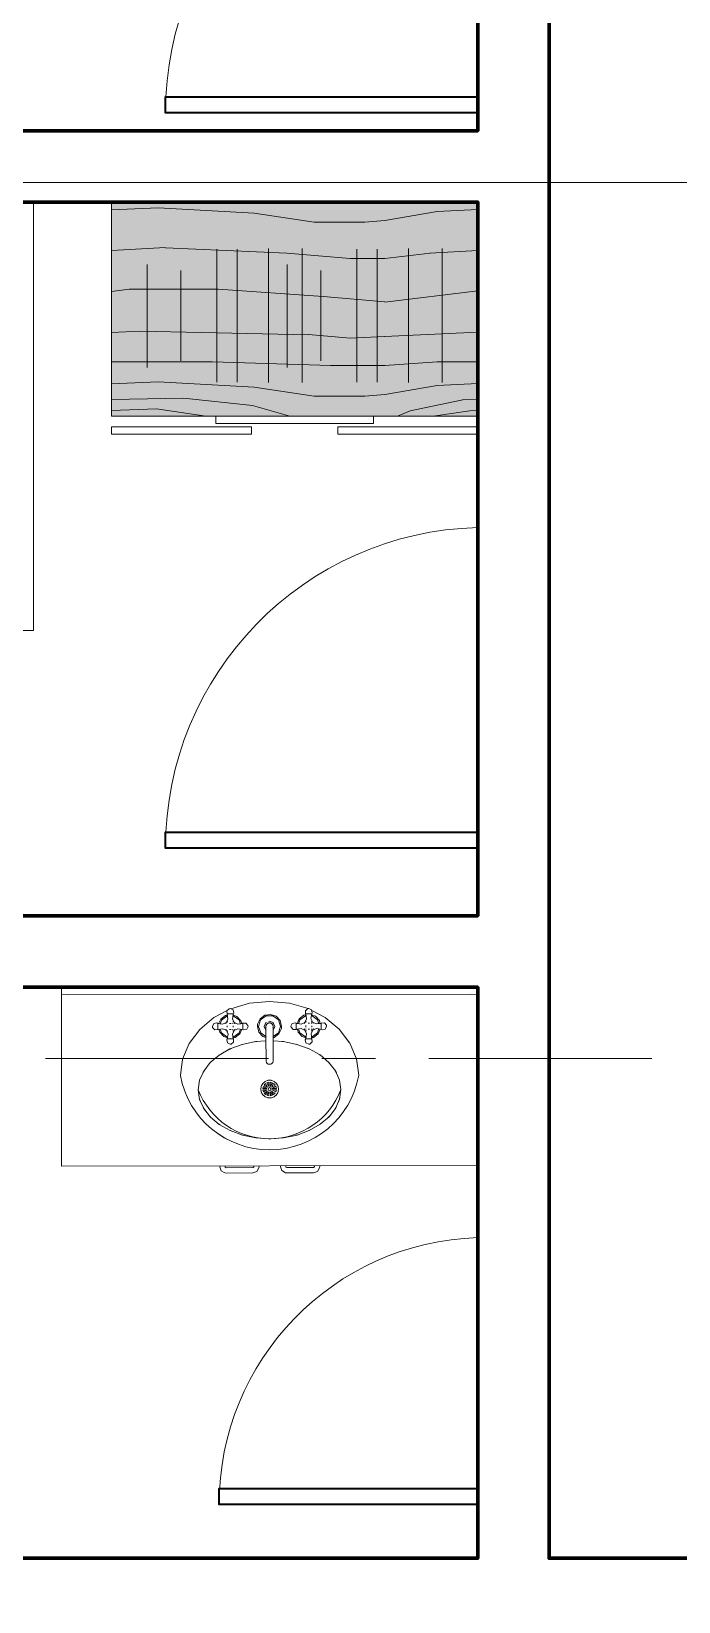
# Model space of a CAD drawing. Header units: millimetres. Extents: x 4711 to 63961, y 15357 to 39432.
# Drawn here: x 22280 to 24094, y 28223 to 32623 of the extents above; entities that cross this region are included whole.
import ezdxf

# ---------------------------------------------------------------- set-up
doc = ezdxf.new("R2010")
doc.units = ezdxf.units.MM
for name, color, linetype in [('A-SANITARY', 50, 'Continuous'), ('A-WALL', 240, 'Continuous'), ('Grid', 210, 'Continuous'), ('WINDOW-Doorr', 42, 'Continuous')]:
    doc.layers.add(name, color=color, linetype=linetype)

msp = doc.modelspace()

# ---------------------------------------------------------------- hatches: boundary and pattern name
at = {"transparency": 33554559}
msp.add_hatch(color=256, dxfattribs=at).paths.add_polyline_path([(23531, 31544.8), (23531, 32144.8), (22504.7, 32144.8), (22504.7, 31544.8), (23167.6, 31544.8)])

# ---------------------------------------------------------------- linework, layer by layer
at = {"lineweight": 9}
for points in [[(23531, 31544.8), (23238.9, 31544.8), (23511, 31544.8), (23238.9, 31544.8), (23238.9, 31524.8), (22796.8, 31524.8), (22796.8, 31544.8), (22524.7, 31544.8), (22796.8, 31544.8), (22504.7, 31544.8), (22504.7, 32144.8)], [(22799.7, 32013.1), (22799.7, 31830.7), (22799.7, 31823.4), (22799.7, 31827), (22799.7, 32004.9)], [(22799.7, 32005.8), (22799.7, 31823.4), (22799.7, 31819.8), (22799.7, 31816.2), (22799.7, 31819.8), (22799.7, 31823.4), (22799.7, 31790.7)], [(22856.3, 32013.1), (22856.3, 31830.7), (22856.3, 31823.4), (22856.3, 31827), (22856.3, 32004.9)], [(22856.3, 32005.8), (22856.3, 31823.4), (22856.3, 31819.8), (22856.3, 31816.2), (22856.3, 31819.8), (22856.3, 31823.4), (22856.3, 31790.7)], [(22944.2, 32014.4), (22944.2, 31830.7), (22944.2, 31823.4), (22944.2, 31827), (22944.2, 32006.3)], [(22944.2, 32007.1), (22944.2, 31823.4), (22944.2, 31819.8), (22944.2, 31816.2), (22944.2, 31819.8), (22944.2, 31823.4), (22944.2, 31790.8)], [(23038.6, 32014.4), (23038.6, 31830.7), (23038.6, 31823.4), (23038.6, 31827), (23038.6, 32006.3)], [(23038.6, 32007.1), (23038.6, 31823.4), (23038.6, 31819.8), (23038.6, 31816.2), (23038.6, 31819.8), (23038.6, 31823.4), (23038.6, 31790.8)], [(23192.2, 32013.1), (23192.2, 31830.7), (23192.2, 31823.4), (23192.2, 31827), (23192.2, 32004.9)], [(23192.2, 32005.8), (23192.2, 31823.4), (23192.2, 31819.8), (23192.2, 31816.2), (23192.2, 31819.8), (23192.2, 31823.4), (23192.2, 31790.7)], [(23248.9, 32013.1), (23248.9, 31830.7), (23248.9, 31823.4), (23248.9, 31827), (23248.9, 32004.9)], [(23248.9, 32005.8), (23248.9, 31823.4), (23248.9, 31819.8), (23248.9, 31816.2), (23248.9, 31819.8), (23248.9, 31823.4), (23248.9, 31790.7)], [(23336.8, 32014.4), (23336.8, 31830.7), (23336.8, 31823.4), (23336.8, 31827), (23336.8, 32006.3)], [(23336.8, 32007.1), (23336.8, 31823.4), (23336.8, 31819.8), (23336.8, 31816.2), (23336.8, 31819.8), (23336.8, 31823.4), (23336.8, 31790.8)], [(23431.1, 32014.4), (23431.1, 31830.7), (23431.1, 31823.4), (23431.1, 31827), (23431.1, 32006.3)], [(23431.1, 32007.1), (23431.1, 31823.4), (23431.1, 31819.8), (23431.1, 31816.2), (23431.1, 31819.8), (23431.1, 31823.4), (23431.1, 31790.8)], [(22604.5, 31970.4), (22604.5, 31829.6), (22604.5, 31823.1), (22604.5, 31826.3), (22604.5, 31962.8)], [(22604.5, 31963.8), (22604.5, 31823.1), (22604.5, 31819.8), (22604.5, 31816.5), (22604.5, 31819.8), (22604.5, 31823.1), (22604.5, 31793.7)], [(22698.9, 31953), (22698.9, 31830.7), (22698.9, 31823.4), (22698.9, 31827), (22698.9, 31944.2)], [(22698.9, 31945.8), (22698.9, 31823.4), (22698.9, 31819.8), (22698.9, 31816.2), (22698.9, 31819.8), (22698.9, 31823.4), (22698.9, 31790.8)], [(22997.1, 31970.4), (22997.1, 31829.6), (22997.1, 31823.1), (22997.1, 31826.3), (22997.1, 31962.8)], [(22997.1, 31963.8), (22997.1, 31823.1), (22997.1, 31819.8), (22997.1, 31816.5), (22997.1, 31819.8), (22997.1, 31823.1), (22997.1, 31793.7)], [(23091.4, 31953), (23091.4, 31830.7), (23091.4, 31823.4), (23091.4, 31827), (23091.4, 31944.2)], [(23091.4, 31945.8), (23091.4, 31823.4), (23091.4, 31819.8), (23091.4, 31816.2), (23091.4, 31819.8), (23091.4, 31823.4), (23091.4, 31790.8)], [(22698.9, 31859.7), (22698.9, 31823.4), (22698.9, 31819.8), (22698.9, 31699.6)], [(22698.9, 31787.1), (22698.9, 31819.8), (22698.9, 31856.1)], [(22799.7, 31859.7), (22799.7, 31823.4), (22799.7, 31819.8), (22799.7, 31640.6)], [(22799.7, 31787.1), (22799.7, 31819.8), (22799.7, 31856.1)], [(22856.3, 31859.7), (22856.3, 31823.4), (22856.3, 31819.8), (22856.3, 31640.6)], [(22856.3, 31787.1), (22856.3, 31819.8), (22856.3, 31856.1)], [(22944.2, 31859.7), (22944.2, 31823.4), (22944.2, 31819.8), (22944.2, 31639.4)], [(22944.2, 31787.1), (22944.2, 31819.8), (22944.2, 31856.1)], [(23038.6, 31859.7), (23038.6, 31823.4), (23038.6, 31819.8), (23038.6, 31639.4)], [(23038.6, 31787.1), (23038.6, 31819.8), (23038.6, 31856.1)], [(23091.4, 31859.7), (23091.4, 31823.4), (23091.4, 31819.8), (23091.4, 31699.6)], [(23091.4, 31787.1), (23091.4, 31819.8), (23091.4, 31856.1)], [(23192.2, 31859.7), (23192.2, 31823.4), (23192.2, 31819.8), (23192.2, 31640.6)], [(23192.2, 31787.1), (23192.2, 31819.8), (23192.2, 31856.1)], [(23248.9, 31859.7), (23248.9, 31823.4), (23248.9, 31819.8), (23248.9, 31640.6)], [(23248.9, 31787.1), (23248.9, 31819.8), (23248.9, 31856.1)], [(23336.8, 31859.7), (23336.8, 31823.4), (23336.8, 31819.8), (23336.8, 31639.4)], [(23336.8, 31787.1), (23336.8, 31819.8), (23336.8, 31856.1)], [(23431.1, 31859.7), (23431.1, 31823.4), (23431.1, 31819.8), (23431.1, 31639.4)], [(23431.1, 31787.1), (23431.1, 31819.8), (23431.1, 31856.1)], [(22604.5, 31855.7), (22604.5, 31823.1), (22604.5, 31819.8), (22604.5, 31681.5)], [(22604.5, 31790.4), (22604.5, 31819.8), (22604.5, 31852.5)], [(22604.5, 31688), (22604.5, 31826.3), (22604.5, 31819.8), (22604.5, 31803.5), (22604.5, 31800.2), (22604.5, 31816.5)], [(22698.9, 31706.9), (22698.9, 31827), (22698.9, 31819.8), (22698.9, 31801.7), (22698.9, 31798), (22698.9, 31816.2)], [(22799.7, 31647.9), (22799.7, 31827), (22799.7, 31819.8), (22799.7, 31801.6), (22799.7, 31798), (22799.7, 31816.2)], [(22856.3, 31647.9), (22856.3, 31827), (22856.3, 31819.8), (22856.3, 31801.6), (22856.3, 31798), (22856.3, 31816.2)], [(22944.2, 31646.6), (22944.2, 31827), (22944.2, 31819.8), (22944.2, 31801.7), (22944.2, 31798), (22944.2, 31816.2)], [(22997.1, 31855.7), (22997.1, 31823.1), (22997.1, 31819.8), (22997.1, 31681.5)], [(22997.1, 31790.4), (22997.1, 31819.8), (22997.1, 31852.5)], [(22997.1, 31688), (22997.1, 31826.3), (22997.1, 31819.8), (22997.1, 31803.5), (22997.1, 31800.2), (22997.1, 31816.5)], [(23038.6, 31646.6), (23038.6, 31827), (23038.6, 31819.8), (23038.6, 31801.7), (23038.6, 31798), (23038.6, 31816.2)], [(23091.4, 31706.9), (23091.4, 31827), (23091.4, 31819.8), (23091.4, 31801.7), (23091.4, 31798), (23091.4, 31816.2)], [(23192.2, 31647.9), (23192.2, 31827), (23192.2, 31819.8), (23192.2, 31801.6), (23192.2, 31798), (23192.2, 31816.2)], [(23248.9, 31647.9), (23248.9, 31827), (23248.9, 31819.8), (23248.9, 31801.6), (23248.9, 31798), (23248.9, 31816.2)], [(23336.8, 31646.6), (23336.8, 31827), (23336.8, 31819.8), (23336.8, 31801.7), (23336.8, 31798), (23336.8, 31816.2)], [(23431.1, 31646.6), (23431.1, 31827), (23431.1, 31819.8), (23431.1, 31801.7), (23431.1, 31798), (23431.1, 31816.2)], [(22604.5, 31803.5), (22604.5, 31787.1), (22604.5, 31783.9), (22604.5, 31800.2)], [(22604.5, 31787.1), (22604.5, 31793.7), (22604.5, 31790.4), (22604.5, 31783.9)], [(22698.9, 31801.7), (22698.9, 31783.5), (22698.9, 31779.9), (22698.9, 31798)], [(22698.9, 31783.5), (22698.9, 31790.8), (22698.9, 31787.1), (22698.9, 31779.9)], [(22799.7, 31801.6), (22799.7, 31783.5), (22799.7, 31779.9), (22799.7, 31798)], [(22799.7, 31783.5), (22799.7, 31790.7), (22799.7, 31787.1), (22799.7, 31779.9)], [(22856.3, 31801.6), (22856.3, 31783.5), (22856.3, 31779.9), (22856.3, 31798)], [(22856.3, 31783.5), (22856.3, 31790.7), (22856.3, 31787.1), (22856.3, 31779.9)], [(22944.2, 31801.7), (22944.2, 31783.5), (22944.2, 31779.9), (22944.2, 31798)], [(22944.2, 31783.5), (22944.2, 31790.8), (22944.2, 31787.1), (22944.2, 31779.9)], [(22997.1, 31803.5), (22997.1, 31787.1), (22997.1, 31783.9), (22997.1, 31800.2)], [(22997.1, 31787.1), (22997.1, 31793.7), (22997.1, 31790.4), (22997.1, 31783.9)], [(23038.6, 31801.7), (23038.6, 31783.5), (23038.6, 31779.9), (23038.6, 31798)], [(23038.6, 31783.5), (23038.6, 31790.8), (23038.6, 31787.1), (23038.6, 31779.9)], [(23091.4, 31801.7), (23091.4, 31783.5), (23091.4, 31779.9), (23091.4, 31798)], [(23091.4, 31783.5), (23091.4, 31790.8), (23091.4, 31787.1), (23091.4, 31779.9)], [(23192.2, 31801.6), (23192.2, 31783.5), (23192.2, 31779.9), (23192.2, 31798)], [(23192.2, 31783.5), (23192.2, 31790.7), (23192.2, 31787.1), (23192.2, 31779.9)], [(23248.9, 31801.6), (23248.9, 31783.5), (23248.9, 31779.9), (23248.9, 31798)], [(23248.9, 31783.5), (23248.9, 31790.7), (23248.9, 31787.1), (23248.9, 31779.9)], [(23336.8, 31801.7), (23336.8, 31783.5), (23336.8, 31779.9), (23336.8, 31798)], [(23336.8, 31783.5), (23336.8, 31790.8), (23336.8, 31787.1), (23336.8, 31779.9)], [(23431.1, 31801.7), (23431.1, 31783.5), (23431.1, 31779.9), (23431.1, 31798)], [(23431.1, 31783.5), (23431.1, 31790.8), (23431.1, 31787.1), (23431.1, 31779.9)], [(23531, 31494.8), (23138.9, 31494.8), (23138.9, 31514.8), (23531, 31514.8)], [(22363.8, 29943.4), (23234, 29944.8)], [(23234, 29944.8), (22363.8, 29943.4)], [(23234, 29944.8), (22363.8, 29943.4)], [(22363.8, 29943.4), (23234, 29944.8)], [(23234, 29944.8), (22363.8, 29943.4)], [(22363.8, 29943.4), (23234, 29944.8)], [(23234, 29944.8), (22363.8, 29943.4)], [(22363.8, 29943.4), (22363.8, 29933.4)], [(22363.8, 29933.4), (22363.8, 29943.4)], [(22363.8, 29943.4), (22364.4, 29543.4)], [(22364.4, 29543.4), (22363.8, 29943.4)], [(22363.8, 29943.4), (22364.5, 29483.4)], [(22364.5, 29483.4), (22363.8, 29943.4)], [(23531, 29685.2), (23530.6, 29944.8)], [(23530.6, 29944.8), (23531, 29685.2)], [(23531, 29685.2), (23530.6, 29944.8)], [(23092.3, 29842.8), (23092.4, 29835.3), (23092.4, 29827.8)], [(22844.9, 29799.9), (22837.4, 29799.9), (22829.9, 29799.9)], [(22904.8, 29791.6), (22912.8, 29792.7)], [(23064.9, 29800.2), (23057.4, 29800.2), (23049.9, 29800.2)], [(23064.1, 29806.1), (23066.9, 29806.1), (23082.2, 29817.2), (23085.9, 29828.7)], [(23064.5, 29803.2), (23070.8, 29804.3), (23083.9, 29814.4), (23089.6, 29827.3)], [(23065.8, 29826.5), (23065.8, 29828.6), (23065.8, 29827.3)], [(22805.6, 29754.1), (22808.7, 29756.1)], [(22832.9, 29769.7), (22840.8, 29773.4)], [(22868.2, 29783.5), (22871.7, 29784.6)], [(23054.1, 29773.7), (23062, 29770.1)], [(23086.2, 29756.5), (23089.4, 29754.6)], [(22760.4, 29704.5), (22765.8, 29713.7)], [(22777.3, 29728.7), (22783.2, 29735.4)], [(23111.8, 29735.9), (23117.7, 29729.2)], [(23129.3, 29714.3), (23134.7, 29705.1)], [(22754, 29624.8), (22751.3, 29632.1)], [(22766.3, 29600.3), (22761.5, 29608)], [(22783.8, 29578.9), (22778.3, 29584.9)], [(22808.8, 29558.7), (22805.8, 29560.6)]]:
    msp.add_lwpolyline(points, dxfattribs=at)
for points in [[(22504.7, 32144.8), (22504.7, 31544.8), (23531, 31544.8), (23531, 32144.8)], [(22604.5, 31859), (22604.5, 31852.5), (22604.5, 31855.7), (22604.5, 31862.3)], [(22698.9, 31863.3), (22698.9, 31856.1), (22698.9, 31859.7), (22698.9, 31867)], [(22799.7, 31863.3), (22799.7, 31856.1), (22799.7, 31859.7), (22799.7, 31867)], [(22856.3, 31863.3), (22856.3, 31856.1), (22856.3, 31859.7), (22856.3, 31867)], [(22944.2, 31863.3), (22944.2, 31856.1), (22944.2, 31859.7), (22944.2, 31867)], [(22997.1, 31859), (22997.1, 31852.5), (22997.1, 31855.7), (22997.1, 31862.3)], [(23038.6, 31863.3), (23038.6, 31856.1), (23038.6, 31859.7), (23038.6, 31867)], [(23091.4, 31863.3), (23091.4, 31856.1), (23091.4, 31859.7), (23091.4, 31867)], [(23192.2, 31863.3), (23192.2, 31856.1), (23192.2, 31859.7), (23192.2, 31867)], [(23248.9, 31863.3), (23248.9, 31856.1), (23248.9, 31859.7), (23248.9, 31867)], [(23336.8, 31863.3), (23336.8, 31856.1), (23336.8, 31859.7), (23336.8, 31867)], [(23431.1, 31863.3), (23431.1, 31856.1), (23431.1, 31859.7), (23431.1, 31867)], [(22896.8, 31514.8), (22504.7, 31514.8), (22504.7, 31494.8), (22896.8, 31494.8)], [(22896.8, 31514.8), (22896.8, 31494.8), (22504.7, 31494.8), (22504.7, 31514.8)], [(22796.8, 31544.8), (22796.8, 31524.8), (23238.9, 31524.8), (23238.9, 31544.8)], [(23138.9, 31514.8), (23138.9, 31494.8), (23531, 31494.8), (23531, 31514.8)], [(22363.8, 29943.4), (23234, 29944.8)], [(22363.8, 29943.4), (22363.8, 29923.4)], [(22363.8, 29923.4), (23530.6, 29925.3)], [(22383.8, 29943.4), (23234, 29944.8)], [(22383.8, 29943.4), (23234, 29944.8)], [(23530.6, 29944.8), (23530.6, 29925.3)], [(23530.6, 29944.8), (23530.6, 29935.3)], [(23531, 29685.2), (23530.6, 29944.8)], [(23064, 29826.8), (23065.8, 29826.8)], [(22364.5, 29482.6), (22364.5, 29463.4)]]:
    msp.add_lwpolyline(points, close=True, dxfattribs=at)
at = {"color": 37, "lineweight": 9, "true_color": 0x6d5946}
for points in [[(22504.7, 32123.3), (22635.3, 32129)], [(22635.4, 32129.1), (22904.6, 32113.8)], [(23417.6, 32118.9), (23531, 32123.8)], [(22904.6, 32113.8), (23072.2, 32088.4)], [(23072.2, 32088.4), (23214.4, 32088.4)], [(23214.4, 32088.4), (23270.3, 32093.5)], [(23270.4, 32093.4), (23417.7, 32118.8)], [(22504.7, 32008.9), (22655.6, 32017.3)], [(22655.7, 32017.1), (22996.1, 32001.9)], [(22995.9, 32002), (23173.7, 31986.8)], [(23270.3, 31986.8), (23397.3, 32002)], [(23397.2, 32002), (23531, 32009.5)], [(23173.8, 31986.8), (23270.3, 31986.8)], [(22504.7, 31894.6), (22554, 31900.4)], [(22554, 31900.4), (22802.9, 31900.4)], [(22803, 31900.4), (23097.6, 31880.1)], [(23097.6, 31880.1), (23270.3, 31864.9)], [(23270.3, 31864.8), (23531, 31895.8)], [(22504.7, 31779.8), (22584.3, 31783.5)], [(22584.5, 31783.5), (23057, 31773.3)], [(23057, 31773.4), (23173.8, 31763.3)], [(23173.8, 31763.3), (23270.3, 31768.4)], [(23270.1, 31768.3), (23531, 31780.3)], [(22504.7, 31697.2), (22787.7, 31697.2)], [(22787.7, 31697.1), (23117.9, 31687)], [(23117.9, 31687.1), (23270.3, 31687.1)], [(23270.3, 31687.1), (23417.6, 31697.2)], [(23417.6, 31697.2), (23531, 31697.2)], [(22504.7, 31635.7), (22635.3, 31641.3)], [(22635.4, 31641.4), (22904.6, 31626.2)], [(23417.6, 31631.2), (23531, 31636.1)], [(22504.7, 31591.3), (22706.4, 31595.6)], [(22706.4, 31595.6), (22899.4, 31575.3)], [(22904.6, 31626.1), (23072.2, 31600.7)], [(23072.2, 31600.7), (23214.4, 31600.7)], [(23214.4, 31600.7), (23270.3, 31605.8)], [(23270.4, 31605.7), (23417.7, 31631.1)], [(22504.7, 31560.6), (22630.2, 31565.2)], [(22630.3, 31565.1), (22769.1, 31544.8)], [(22899.5, 31575.3), (23004.6, 31544.8)], [(23305.7, 31544.8), (23341.4, 31560.1)], [(23341.5, 31560.2), (23488.8, 31590.7)], [(23406, 31544.8), (23509.2, 31560.1)], [(23488.7, 31590.6), (23531, 31591.5)], [(23509, 31560.1), (23531, 31560.9)]]:
    msp.add_lwpolyline(points, dxfattribs=at)
at = {"lineweight": 18}
msp.add_lwpolyline([(23531, 30284.5), (23531, 30334.5)], dxfattribs=at)
at = {"lineweight": 9}
msp.add_arc((22947.5, 29738.8), 10.1, 188.5923, 351.5926, dxfattribs=at)
at = {"layer": 'A-SANITARY', "lineweight": 9}
for points in [[(22363.8, 29943.4), (23234, 29944.8)], [(23530.6, 29944.8), (23531, 29685.2)], [(22824.5, 29841.7), (22825, 29843.3), (22830.9, 29855.7), (22828.9, 29869.3), (22828.6, 29869.9), (22828, 29878.6), (22834.6, 29884.5), (22837.3, 29884.9), (22845.2, 29881), (22847, 29872.4), (22846, 29869.9), (22843.6, 29856.4), (22849.3, 29843.8), (22849.7, 29843.4), (22850.2, 29841.7)], [(23044.5, 29842), (23045, 29843.7), (23050.9, 29856), (23048.9, 29869.6), (23048.6, 29870.2), (23048, 29879), (23054.6, 29884.8), (23057.3, 29885.2), (23065.2, 29881.4), (23067, 29872.8), (23066, 29870.2), (23063.6, 29856.7), (23069.3, 29844.2), (23069.7, 29843.7), (23069.9, 29843.1)], [(23172.7, 29787.9), (23191.2, 29744.1), (23197.6, 29698), (23191.2, 29744.1), (23172.7, 29787.9), (23142.8, 29827.2), (23103.2, 29860), (23065.7, 29879.5), (23103.2, 29860), (23142.8, 29827.2), (23171.9, 29789)], [(22828.9, 29822.5), (22816.5, 29828.4), (22803, 29826.5), (22802.4, 29826.2), (22793.6, 29825.5), (22787.7, 29832.1), (22787.4, 29834.8), (22791.2, 29842.7), (22799.8, 29844.5), (22802.3, 29843.5), (22815.9, 29841.2), (22828.4, 29846.8), (22828.9, 29847.3)], [(22802.4, 29827.3), (22802.4, 29834.8), (22802.3, 29842.3)], [(22830.2, 29866.9), (22823.9, 29865.8), (22810.8, 29855.7), (22804.7, 29842)], [(22830.6, 29864.1), (22827.8, 29864.1), (22812.5, 29852.9), (22808.8, 29841.4)], [(22828.9, 29832.7), (22828.9, 29834.9), (22828.9, 29837)], [(22829, 29847.3), (22830.9, 29847.9)], [(22829.8, 29869.9), (22837.3, 29869.9), (22844.8, 29869.9)], [(22835.2, 29843.3), (22837.3, 29843.3), (22839.5, 29843.3)], [(22865.9, 29841.5), (22862.2, 29853), (22846.8, 29864.1), (22844, 29864.1)], [(22844, 29843.3), (22845.8, 29843.3)], [(22844.2, 29847.8), (22845.8, 29847.3), (22858.2, 29841.3), (22871.7, 29843.3), (22872.3, 29843.6), (22881.1, 29844.2), (22887, 29837.7), (22887.4, 29835), (22883.5, 29827.1), (22874.9, 29825.2), (22872.4, 29826.3), (22858.8, 29828.6), (22846.3, 29822.9), (22845.8, 29822.5), (22844.2, 29822)], [(22869.3, 29842), (22867, 29851), (22855.8, 29863.1), (22844.4, 29867.1)], [(22845.8, 29832.7), (22845.8, 29834.9), (22845.8, 29836.9)], [(22872.3, 29842.4), (22872.4, 29834.9), (22872.4, 29827.4)], [(22957.4, 29803.5), (22960.8, 29804.1), (22973.9, 29814.2), (22980.6, 29829.3), (22981.1, 29835.1), (22977, 29851.1), (22965.8, 29863.3), (22950.2, 29868.7), (22933.9, 29866), (22920.8, 29855.9), (22914.1, 29840.8), (22913.6, 29835), (22917.7, 29819), (22928.9, 29806.8), (22937.4, 29803.9)], [(22957.4, 29806.3), (22972.2, 29817.1), (22978, 29835.1), (22972.2, 29853.1), (22956.8, 29864.3), (22937.8, 29864.2), (22922.5, 29853.1), (22916.7, 29835), (22922.6, 29817), (22937.6, 29806.1)], [(22939, 29846.5), (22936.7, 29845.6), (22932.4, 29835), (22936.8, 29824.4)], [(22936.9, 29824.6), (22932.5, 29835), (22936.9, 29845.5)], [(22937.7, 29832.4), (22937.4, 29835), (22937.7, 29837.6), (22938.7, 29840), (22940.3, 29842.1), (22942.3, 29843.7), (22944.3, 29844.5)], [(22937.7, 29738.7), (22937.5, 29737.3), (22937.5, 29744.5), (22937.5, 29761.5), (22937.4, 29781.7), (22937.4, 29802), (22937.4, 29819.4), (22937.4, 29831), (22937.4, 29835), (22937.7, 29832.5)], [(22944.8, 29844.7), (22947.3, 29845.1), (22949.9, 29844.7), (22952.3, 29843.7), (22954.4, 29842.1), (22956, 29840.1), (22957, 29837.7), (22957.4, 29835.1), (22957, 29832.5)], [(22958, 29824.5), (22962.3, 29835.1), (22957.9, 29845.7), (22947.3, 29850), (22945.1, 29849.1)], [(22957, 29832.5), (22957.4, 29835.1), (22957.4, 29833.7), (22957.4, 29825.1), (22957.4, 29810), (22957.4, 29790.5), (22957.5, 29769.8), (22957.5, 29751.1), (22957.5, 29737.3), (22957.3, 29738.7)], [(22957.8, 29845.5), (22962.2, 29835.1), (22957.8, 29824.6)], [(23048.9, 29822.8), (23036.5, 29828.8), (23023, 29826.8), (23022.4, 29826.5), (23013.6, 29825.9), (23007.7, 29832.4), (23007.4, 29835.2), (23011.2, 29843), (23019.8, 29844.9), (23022.3, 29843.8), (23035.9, 29841.5), (23048.4, 29847.2), (23048.9, 29847.6)], [(23022.4, 29827.7), (23022.4, 29835.2), (23022.3, 29842.7)], [(23050.2, 29867.2), (23043.9, 29866.2), (23030.8, 29856.1), (23024.7, 29842.4)], [(23050.6, 29864.4), (23047.8, 29864.4), (23032.5, 29853.2), (23028.8, 29841.8)], [(23048.9, 29833.1), (23048.9, 29835.2), (23048.9, 29837.4)], [(23049, 29847.6), (23050.9, 29848.2)], [(23049.8, 29870.2), (23057.3, 29870.2), (23064.8, 29870.2)], [(23056, 29843.7), (23057.3, 29843.7), (23059.5, 29843.7)], [(23085.9, 29841.9), (23082.2, 29853.3), (23066.8, 29864.4), (23064, 29864.4)], [(23064, 29843.7), (23065.8, 29843.7)], [(23064.2, 29848.1), (23065.8, 29847.6), (23078.2, 29841.7), (23091.7, 29843.7), (23092.3, 29843.9), (23101.1, 29844.6), (23107, 29838), (23107.4, 29835.3), (23103.5, 29827.4), (23094.9, 29825.6), (23092.4, 29826.6), (23078.8, 29828.9), (23066.3, 29823.3), (23065.8, 29822.9), (23064.2, 29822.4)], [(23089.3, 29842.4), (23087, 29851.3), (23075.8, 29863.5), (23064.4, 29867.4)], [(23065.8, 29833.1), (23065.8, 29835.2), (23065.8, 29836.9)], [(22805.5, 29827.3), (22807.7, 29818.8), (22818.9, 29806.6), (22830.3, 29802.7)], [(22809.1, 29827.3), (22812.6, 29816.8), (22827.9, 29805.7), (22830.7, 29805.7)], [(22850, 29827.3), (22849.8, 29826.4), (22843.8, 29814.1), (22845.8, 29800.5), (22846.1, 29799.9), (22846.7, 29791.1), (22840.2, 29785.3), (22837.4, 29784.9), (22829.5, 29788.7), (22827.7, 29797.3), (22828.8, 29799.9), (22831.1, 29813.4), (22825.4, 29825.9), (22825, 29826.4), (22824.7, 29827.3)], [(22830.9, 29821.9), (22829, 29822.4)], [(22835.2, 29826.4), (22837.4, 29826.4), (22839.5, 29826.4)], [(22844.1, 29805.7), (22846.9, 29805.7), (22862.2, 29816.9), (22865.6, 29827.3)], [(22844.5, 29802.9), (22850.8, 29803.9), (22863.9, 29814), (22869.8, 29827.3)], [(22982.1, 29792.8), (22990.1, 29791.7)], [(23025.6, 29827.3), (23027.7, 29819.2), (23038.9, 29807), (23050.3, 29803.1)], [(23028.8, 29828.6), (23032.6, 29817.2), (23047.9, 29806), (23050.7, 29806)], [(23070.4, 29828.8), (23069.8, 29826.8), (23063.8, 29814.4), (23065.8, 29800.8), (23066.1, 29800.2), (23066.7, 29791.5), (23060.2, 29785.6), (23057.4, 29785.2), (23049.5, 29789.1), (23047.7, 29797.7), (23048.8, 29800.2), (23051.1, 29813.8), (23045.4, 29826.3), (23045, 29826.8), (23044.4, 29828.7)], [(23048.9, 29826.5), (23048.9, 29828.6)], [(23050.9, 29822.2), (23049, 29822.8)], [(23056, 29826.8), (23057.4, 29826.8), (23059.5, 29826.8)], [(23023.1, 29784.9), (23026.7, 29783.7)], [(22925.3, 29670.2), (22923.5, 29665.8), (22922.6, 29659.3), (22923.5, 29652.9), (22926, 29646.8), (22930, 29641.7)], [(22924, 29667.1), (22924.7, 29668.9), (22924.1, 29667.8)], [(22925.8, 29670.7), (22928.5, 29675.4), (22935.1, 29681), (22943.3, 29683.9), (22951.9, 29684), (22960.1, 29681), (22966.8, 29675.4), (22969.5, 29670.7)], [(22951.9, 29684), (22950.8, 29683.9)], [(22965.3, 29641.7), (22969.3, 29646.9), (22971.8, 29652.9), (22972.6, 29659.4), (22971.8, 29665.9), (22969.9, 29670.3)], [(22967.5, 29674.2), (22966.8, 29675.3)], [(22971.1, 29667.9), (22970.4, 29669.2), (22971.3, 29667.1)], [(22971.1, 29667.9), (22970.4, 29669.1)], [(22924.2, 29650.7), (22924.9, 29649.5), (22924, 29651.6)], [(22924.2, 29650.7), (22924.9, 29649.5)], [(22927.7, 29644.7), (22928.4, 29643.3)], [(22929.2, 29642.6), (22927.7, 29644.6), (22928.5, 29643.2)], [(22964.2, 29641.1), (22960.2, 29637.7), (22952, 29634.7), (22943.3, 29634.7), (22935.2, 29637.7), (22931.2, 29641)], [(22950.3, 29634.7), (22952, 29634.7)], [(22966.8, 29643.3), (22967.7, 29644.8), (22966, 29642.6)], [(22966.9, 29643.4), (22967.7, 29644.9)], [(22971.3, 29651.8), (22970.3, 29649.4), (22971.1, 29650.8)], [(22970.3, 29649.4), (22971.1, 29650.8)], [(23144.1, 29632.8), (23141.4, 29625.4)], [(23117.2, 29585.4), (23111.7, 29579.5)], [(23134, 29608.5), (23129.2, 29600.9)], [(22839.9, 29541.9), (22833.2, 29545)], [(22874.6, 29529.7), (22870, 29530.9)], [(23025.7, 29531.1), (23021.1, 29529.9)], [(23062.4, 29545.4), (23055.7, 29542.2)], [(23089.8, 29561), (23086.8, 29559.2)], [(22910.4, 29522.5), (22905.6, 29523.3)], [(22990.1, 29523.4), (22985.4, 29522.7)], [(22808, 29444.1), (22808, 29441.6), (22812, 29430.5), (22822.1, 29424.5), (22825.5, 29424.1), (22900.5, 29424.3), (22911.6, 29428.2), (22917.7, 29438.4), (22918, 29441.8), (22918, 29444.3)], [(22903, 29444.3), (22903, 29441.8), (22901.8, 29439.7), (22900.5, 29439.3), (22825.5, 29439.1), (22823.4, 29440.3), (22823, 29441.6), (22823, 29444.1)], [(22978, 29444.4), (22978, 29441.9), (22982, 29430.8), (22992.1, 29424.7), (22995.5, 29424.4), (23070.5, 29424.5), (23081.6, 29428.5), (23087.7, 29438.6), (23088, 29442.1), (23088, 29444.6)], [(23073, 29444.5), (23073, 29442), (23071.8, 29439.9), (23070.5, 29439.5), (22995.5, 29439.4), (22993.4, 29440.6), (22993, 29441.9), (22993, 29444.4)]]:
    msp.add_lwpolyline(points, dxfattribs=at)
for points in [[(22363.8, 29943.4), (22364.6, 29443.4), (23531, 29445.3), (22364.6, 29443.4)], [(22383.8, 29923.4), (23510.6, 29925.2)], [(22828.8, 29879.1), (22791.4, 29859.5), (22751.9, 29826.6), (22722.2, 29787.2), (22703.8, 29743.3), (22697.6, 29697.2), (22703.8, 29743.3), (22722.2, 29787.2), (22751.9, 29826.6), (22791.4, 29859.5)], [(23055.7, 29884.7), (23002.9, 29899.9), (22947.2, 29905.1), (22891.6, 29899.8), (22838.8, 29884.3), (22891.6, 29899.8), (22947.2, 29905.1), (23002.9, 29899.9)], [(22747.6, 29657.2), (22751.4, 29684.1), (22762.8, 29709.9), (22781.2, 29733.7), (22806.1, 29754.6), (22836.3, 29771.7), (22870.9, 29784.5), (22908.4, 29792.4), (22937.4, 29794.4), (22908.4, 29792.4), (22870.9, 29784.5), (22836.3, 29771.7), (22806.1, 29754.6), (22781.2, 29733.7), (22762.8, 29709.9), (22751.4, 29684.1)], [(22844, 29826.4), (22845.8, 29826.4)], [(22957.4, 29794.4), (22986.4, 29792.5), (23024, 29784.7), (23058.6, 29772.1), (23088.9, 29755), (23113.8, 29734.2), (23132.3, 29710.5), (23143.8, 29684.7), (23147.6, 29657.9), (23143.8, 29684.7), (23132.3, 29710.5), (23113.8, 29734.2), (23088.9, 29755), (23058.6, 29772.1), (23024, 29784.7), (22986.4, 29792.5)], [(22929, 29675.8), (22927.9, 29674.3)], [(22930.2, 29667), (22940.1, 29661.4), (22928.7, 29661.3), (22929.3, 29664.2)], [(22930.2, 29667), (22929.3, 29664.2), (22928.7, 29661.3), (22940.1, 29661.4)], [(22930.3, 29651.6), (22929.3, 29654.4), (22928.7, 29657.3), (22940.1, 29657.3)], [(22930.3, 29651.6), (22940.1, 29657.3), (22928.7, 29657.3), (22929.3, 29654.4)], [(22932.2, 29670.5), (22934.1, 29672.8), (22936.4, 29674.7), (22942.1, 29664.8)], [(22932.2, 29670.5), (22942.1, 29664.8), (22936.4, 29674.7), (22934.1, 29672.8)], [(22945.6, 29678.3), (22945.6, 29666.9), (22939.9, 29676.7), (22942.7, 29677.7)], [(22945.6, 29678.3), (22942.7, 29677.7), (22939.9, 29676.7), (22945.6, 29666.9)], [(22944.3, 29683.9), (22942.6, 29683.7)], [(22955.3, 29676.7), (22949.6, 29666.9), (22949.6, 29678.3), (22952.5, 29677.7)], [(22955.3, 29676.7), (22952.5, 29677.7), (22949.6, 29678.3), (22949.6, 29666.9)], [(22952.6, 29683.7), (22950.8, 29684)], [(22953.1, 29664.9), (22958.8, 29674.8), (22961, 29672.8), (22963, 29670.6)], [(22953.1, 29664.9), (22963, 29670.6), (22961, 29672.8), (22958.8, 29674.8)], [(22965, 29667.1), (22966, 29664.3), (22966.5, 29661.4), (22955.1, 29661.4)], [(22965, 29667.1), (22955.1, 29661.4), (22966.5, 29661.4), (22966, 29664.3)], [(22965, 29651.6), (22955.1, 29657.3), (22966.5, 29657.3), (22966, 29654.4)], [(22965, 29651.6), (22966, 29654.4), (22966.5, 29657.3), (22955.1, 29657.3)], [(22967.4, 29674.3), (22966.1, 29676)], [(22932.3, 29648.1), (22942.1, 29653.8), (22936.4, 29643.9), (22934.2, 29645.9)], [(22932.3, 29648.1), (22934.2, 29645.9), (22936.4, 29643.9), (22942.1, 29653.8)], [(22945.7, 29640.4), (22942.8, 29640.9), (22940, 29641.9), (22945.6, 29651.8)], [(22945.7, 29640.4), (22945.6, 29651.8), (22940, 29641.9), (22942.8, 29640.9)], [(22942.3, 29635.1), (22944.3, 29634.8)], [(22955.4, 29641.9), (22952.6, 29640.9), (22949.7, 29640.4), (22949.6, 29651.8)], [(22955.4, 29641.9), (22949.6, 29651.8), (22949.7, 29640.4), (22952.6, 29640.9)], [(22950.2, 29634.7), (22953, 29635.1)], [(22953.1, 29653.8), (22963, 29648.1), (22961.1, 29645.9), (22958.8, 29643.9)], [(22953.1, 29653.8), (22958.8, 29643.9), (22961.1, 29645.9), (22963, 29648.1)]]:
    msp.add_lwpolyline(points, close=True, dxfattribs=at)
for points in [[(22937.4, 29835), (22941.2, 29842.9), (22949.8, 29844.8), (22956.5, 29839.1), (22957.4, 29835.1, 0.999929)], [(22697.6, 29697.2, 0.833844), (23197.6, 29698, -0.833842)], [(22943.6, 29659.3, 1), (22951.6, 29659.3, 0.999868)]]:
    msp.add_lwpolyline(points, format="xyb", close=True, dxfattribs=at)
msp.add_lwpolyline([(22951.3, 29520.3), (22944.4, 29520.3), (22947.9, 29520.1), (22986.9, 29522.8), (23024.4, 29530.6), (23058.9, 29543.4), (23089.2, 29560.6), (23114.1, 29581.4), (23132.5, 29605.2), (23143.8, 29631), (23147.6, 29657.9, -0.687499), (22747.6, 29657.2), (22751.5, 29630.4), (22762.9, 29604.6), (22781.5, 29580.9), (22806.4, 29560.1), (22836.7, 29543.1), (22871.3, 29530.4), (22908.8, 29522.6), (22944.3, 29520.3)], format="xyb", dxfattribs=at)
for start, end in [(0.0998, 180.0846), (180.0922, 0.0922)]:
    msp.add_arc((22947.6, 29659.3), 4, start, end, dxfattribs=at)
at = {"layer": 'A-WALL', "lineweight": 70}
for points in [[(25638.5, 36665.7), (25638.5, 36819.2), (20411, 36819.2), (20211, 36819.2), (20211, 35693), (20411, 35693), (20411, 36619.2), (23531, 36619.2), (23531, 32344.8), (20411, 32344.8), (20411, 34093), (20211, 34093), (20211, 31744.8), (20331, 31744.8)], [(20331, 30544.8), (20211, 30544.8), (20211, 24944.8), (20411, 24944.8), (21311, 24944.8), (21311, 25144.8), (20411, 25144.8), (20411, 28144.8), (25231, 28144.8), (25231, 25144.8), (23711, 25144.8), (23711, 24944.8), (28661, 24944.8), (28661, 25144.8), (25431, 25144.8), (25431, 29913.6), (25231, 29913.6), (25231, 28344.8), (23731, 28344.8), (23731, 36619.2), (25211.5, 36619.2), (25211.5, 32944.8), (25411.5, 32944.8), (25411.5, 36619.2)], [(20411, 31744.8), (20411, 32144.8), (23531, 32144.8), (23531, 30144.8), (20411, 30144.8), (20411, 30544.8)]]:
    msp.add_lwpolyline(points, dxfattribs=at)
at = {"layer": 'A-WALL', "lineweight": 9}
msp.add_lwpolyline([(20161, 32199.8), (33011, 32199.8), (33261, 32199.8)], dxfattribs=at)
msp.add_lwpolyline([(20411, 30944.8), (22285.4, 30944.8), (22285.4, 32144.8), (20411, 32144.8)], close=True, dxfattribs=at)
at = {"layer": 'A-WALL', "lineweight": 18}
for points in [[(23531, 30379.5), (23531, 31284.5)], [(23731, 31284.5), (23731, 30284.5)]]:
    msp.add_lwpolyline(points, dxfattribs=at)
at = {"layer": 'A-WALL', "lineweight": 70}
msp.add_lwpolyline([(20411, 28344.8), (20411, 29944.8), (23531, 29944.8), (23531, 28344.8)], close=True, dxfattribs=at)
at = {"layer": 'Grid', "lineweight": 9}
for points in [[(22944.2, 29744.8), (22319.2, 29744.8)], [(23244.2, 29744.8), (23094.2, 29744.8)], [(24019.2, 29744.8), (23394.2, 29744.8)]]:
    msp.add_lwpolyline(points, dxfattribs=at)
at = {"layer": 'WINDOW-Doorr', "lineweight": 35}
for points in [[(23531, 32394.8), (22656, 32394.8), (22656, 32439.8), (23531, 32439.8)], [(23531, 30334.5), (22656, 30334.5), (22656, 30379.5), (23531, 30379.5)], [(23531, 28494.8), (22806, 28494.8), (22806, 28539.8), (23531, 28539.8)]]:
    msp.add_lwpolyline(points, dxfattribs=at)
at = {"layer": 'WINDOW-Doorr', "lineweight": 9}
for centre, radius, start, end in [((23553.7, 32395.7), 897.7, 91.4485, 180.061), ((23553.7, 30335.5), 897.7, 91.4485, 180.061), ((23553.7, 28495.6), 747.7, 91.7396, 180.0658)]:
    msp.add_arc(centre, radius, start, end, dxfattribs=at)

doc.saveas('drawing.dxf')
